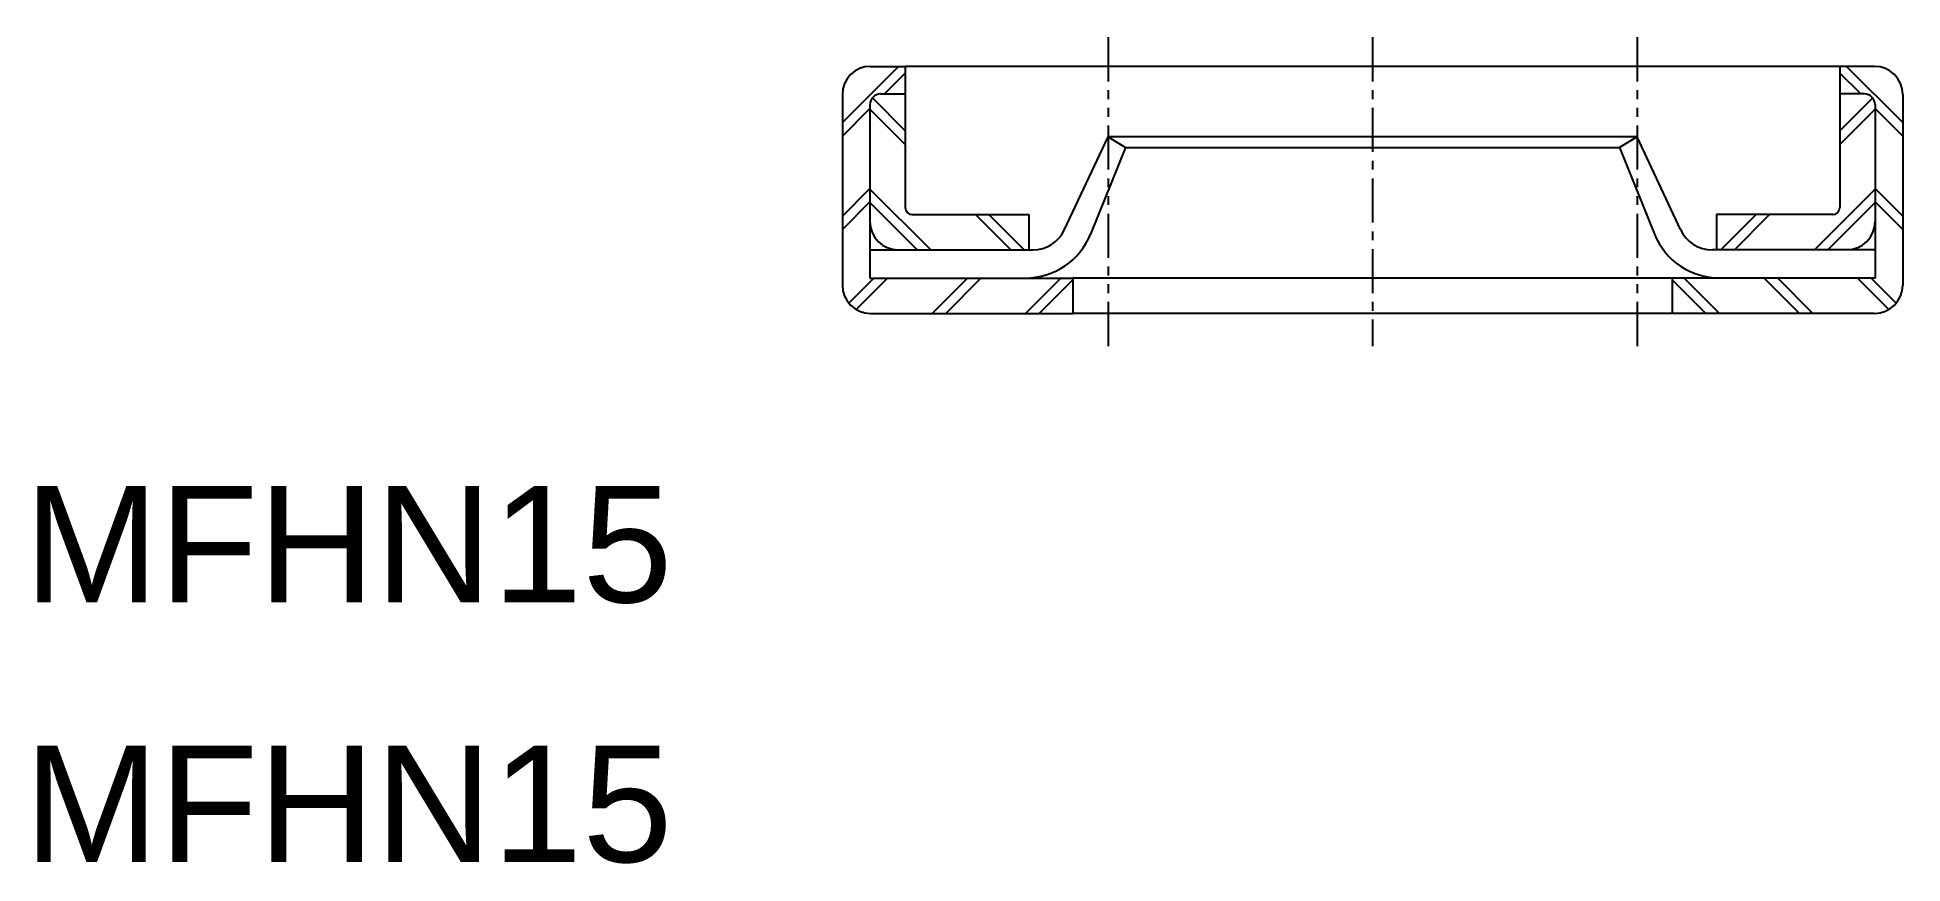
# Model space of a CAD drawing. Extents: x 393.2 to 446, y 572.1 to 595.6.
import ezdxf
from ezdxf.enums import TextEntityAlignment as Align

# ---------------------------------------------------------------- set-up
doc = ezdxf.new("R2010")
doc.units = 0
doc.linetypes.add('CENTER', pattern=[2, 1.25, -0.25, 0.25, -0.25])
doc.linetypes.add('PHANTOM', pattern=[2.5, 1.25, -0.25, 0.25, -0.25, 0.25, -0.25])
doc.layers.get('0').update_dxf_attribs({"linetype": 'CONTINUOUS'})
doc.layers.add('CENTER', color=1, linetype='CENTER')

msp = doc.modelspace()

# ---------------------------------------------------------------- linework, layer by layer
at = {"color": 3, "linetype": 'PHANTOM'}
for p, q in [((423.51, 595.552), (423.51, 586.798)), ((438.51, 595.552), (438.51, 586.798))]:
    msp.add_line(p, q, dxfattribs=at)
at = {"color": 3, "linetype": 'CONTINUOUS'}
for p, q in [((415.978, 593.138), (417.568, 594.728)), ((417.169, 593.946), (417.76, 594.537)), ((444.852, 593.946), (444.26, 594.537)), ((446.043, 593.138), (444.453, 594.728)), ((415.978, 592.755), (416.76, 593.537)), ((417.76, 592.518), (416.76, 593.518)), ((417.76, 592.902), (416.828, 593.835)), ((444.26, 592.902), (445.193, 593.835)), ((444.26, 592.518), (445.26, 593.518)), ((446.043, 592.755), (445.26, 593.537)), ((415.978, 590.487), (416.76, 591.269)), ((415.978, 590.103), (416.76, 590.885)), ((418.483, 589.528), (416.76, 591.251)), ((418.099, 589.528), (416.76, 590.867)), ((443.538, 589.528), (445.26, 591.251)), ((443.922, 589.528), (445.26, 590.867)), ((446.043, 590.487), (445.26, 591.269)), ((446.043, 590.103), (445.26, 590.885)), ((420.751, 589.528), (419.751, 590.528)), ((421.134, 589.528), (420.134, 590.528)), ((440.886, 589.528), (441.886, 590.528)), ((441.27, 589.528), (442.27, 590.528)), ((416.161, 588.019), (416.871, 588.728)), ((416.368, 587.841), (417.255, 588.728)), ((418.523, 587.728), (419.523, 588.728)), ((418.907, 587.728), (419.907, 588.728)), ((421.174, 587.728), (422.174, 588.728)), ((440.846, 587.728), (439.846, 588.728)), ((443.114, 587.728), (442.114, 588.728)), ((443.498, 587.728), (442.498, 588.728)), ((445.653, 587.841), (444.766, 588.728)), ((445.859, 588.019), (445.15, 588.728)), ((421.558, 587.728), (422.51, 588.68)), ((440.463, 587.728), (439.51, 588.68))]:
    msp.add_line(p, q, dxfattribs=at)
at = {"color": 7, "linetype": 'CONTINUOUS'}
for p, q in [((416.778, 594.728), (417.76, 594.728)), ((417.76, 594.728), (417.76, 593.946)), ((444.26, 594.728), (417.76, 594.728)), ((445.243, 594.728), (444.26, 594.728)), ((444.26, 594.728), (444.26, 593.946)), ((415.978, 593.928), (415.978, 588.528)), ((416.76, 593.646), (416.76, 588.728)), ((417.06, 593.946), (417.76, 593.946)), ((417.76, 593.946), (417.76, 590.728)), ((444.26, 593.946), (444.26, 590.728)), ((444.96, 593.946), (444.26, 593.946)), ((445.26, 593.646), (445.26, 588.728)), ((446.043, 593.928), (446.043, 588.528)), ((422.28, 590.104), (423.51, 592.728)), ((424.01, 592.428), (423.017, 589.977)), ((423.51, 592.728), (424.01, 592.428)), ((438.51, 592.728), (423.51, 592.728)), ((424.01, 592.428), (438.01, 592.428)), ((438.51, 592.728), (438.01, 592.428)), ((438.01, 592.428), (439.004, 589.977)), ((439.741, 590.104), (438.51, 592.728)), ((417.96, 590.528), (421.26, 590.528)), ((421.26, 590.528), (421.26, 589.528)), ((444.06, 590.528), (440.76, 590.528)), ((440.76, 590.528), (440.76, 589.528)), ((416.76, 589.528), (421.26, 589.528)), ((421.26, 589.528), (421.375, 589.528)), ((440.76, 589.528), (440.646, 589.528)), ((445.26, 589.528), (440.76, 589.528)), ((416.76, 588.728), (422.51, 588.728)), ((422.51, 588.728), (422.51, 587.728)), ((439.51, 588.728), (422.51, 588.728)), ((445.26, 588.728), (439.51, 588.728)), ((439.51, 588.728), (439.51, 587.728)), ((416.778, 587.728), (422.51, 587.728)), ((439.51, 587.728), (422.51, 587.728)), ((445.243, 587.728), (439.51, 587.728))]:
    msp.add_line(p, q, dxfattribs=at)
for centre, radius, start, end in [((416.778, 593.928), 0.8, 90, 180), ((445.243, 593.928), 0.8, 0, 90), ((417.06, 593.646), 0.3, 90, 180), ((444.96, 593.646), 0.3, 0, 90), ((417.56, 590.328), 0.8, 180, 270), ((417.96, 590.728), 0.2, 180, 270), ((444.06, 590.728), 0.2, 270, 360), ((444.46, 590.328), 0.8, 270, 0), ((421.163, 590.728), 2, 270, 337.9321), ((421.375, 590.528), 1, 270, 334.8852), ((440.858, 590.728), 2, 202.0679, 270), ((440.646, 590.528), 1, 205.1148, 270), ((416.778, 588.528), 0.8, 180, 270), ((445.243, 588.528), 0.8, 270, 0)]:
    msp.add_arc(centre, radius, start, end, dxfattribs=at)
at = {"layer": 'CENTER', "color": 1, "linetype": 'CENTER'}
msp.add_line((431.01, 595.552), (431.01, 586.798), dxfattribs=at)

# ---------------------------------------------------------------- texts
at = {"color": 7, "linetype": 'CONTINUOUS', "width": 1.041667}
for p in [(392.773, 578.547), (392.773, 571.187)]:
    msp.add_text('MFHN15', height=3.3, dxfattribs=at).set_placement(p, align=Align.BOTTOM_LEFT)

doc.saveas('drawing.dxf')
